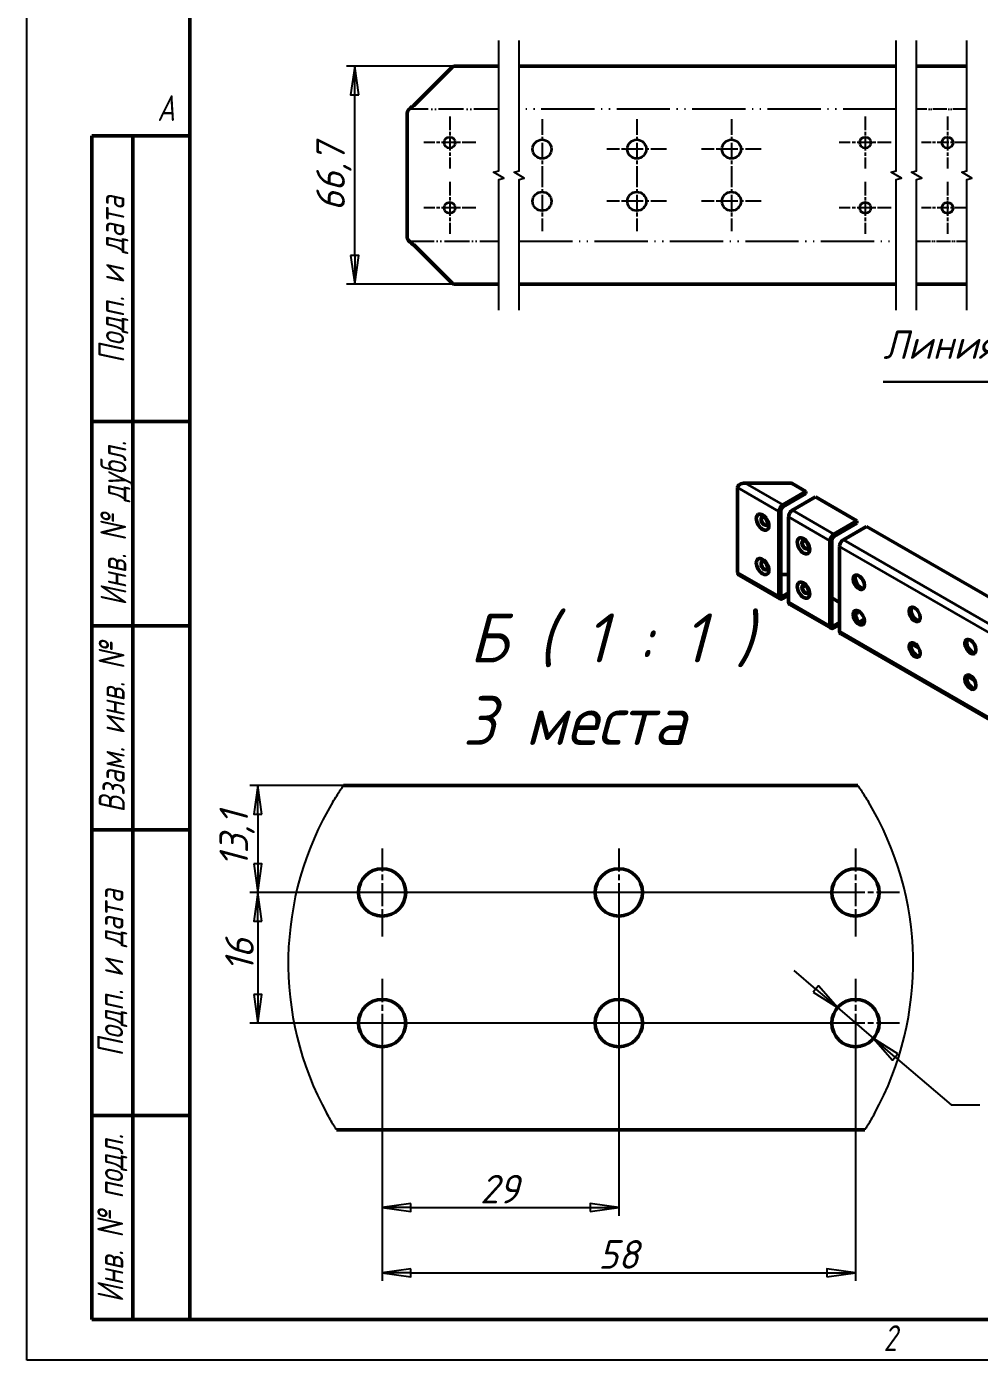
# Model space of a CAD drawing. Header units: millimetres. Extents: x 0 to 840, y 0 to 594.
# Drawn here: x 0 to 233.5, y 0 to 326.8 of the extents above; entities that cross this region are included whole.
import ezdxf
from ezdxf.enums import TextEntityAlignment as Align

# ---------------------------------------------------------------- set-up
doc = ezdxf.new("R2010")
doc.units = ezdxf.units.MM
doc.header["$LTSCALE"] = 2
doc.linetypes.add('LT_04', pattern=[0.7087, 0.4724, -0.0591, 0.1181, -0.0591])
doc.linetypes.add('LT_16', pattern=[0.68, 0.48, -0.06, 0.01, -0.06, 0.01, -0.06])
for name, color, linetype, lineweight in [('Layer_01', 7, 'Continuous', 35), ('Layer_02', 7, 'Continuous', 50), ('Layer_05', 7, 'Continuous', 50), ('Layer_06', 7, 'Continuous', 25), ('Layer_07', 7, 'Continuous', 25), ('Layer_08', 7, 'Continuous', 25), ('Layer_10', 7, 'LT_04', 25), ('Layer_11', 7, 'Continuous', 25), ('Layer_13', 7, 'Continuous', 50)]:
    doc.layers.add(name, color=color, linetype=linetype, lineweight=lineweight)
doc.styles.add('Style_02', font='ariali.ttf', dxfattribs={"width": 0.8})
doc.styles.add('Style_03', font='GOST Common Italic.ttf')
doc.styles.add('Style_06', font='GOST Common Italic.ttf', dxfattribs={"width": 0.8})
doc.styles.add('Style_08', font='GOST Common Italic.ttf')
doc.styles.add('Style_16', font='GOST Common Italic.ttf')
doc.dimstyles.new('DimStyle_02', dxfattribs={"dimscale": 2, "dimtxt": 3.5, "dimasz": 3.5, "dimexe": 1, "dimexo": 0, "dimgap": 0.5, "dimtad": 1, "dimrnd": 1e-08, "dimtxsty": 'Style_03', "dimblk": 'Filled-1', "dimcen": 2.5, "dimdle": 15, "dimclrd": 256, "dimclre": 256, "dimclrt": 256, "dimazin": 2, "dimtfac": 0.714286, "dimtdec": 3, "dimtmove": 0, "dimatfit": 3, "dimlwd": 25, "dimlwe": 25})
doc.dimstyles.new('DimStyle_06', dxfattribs={"dimscale": 2, "dimtxt": 3.5, "dimasz": 3.5, "dimexe": 1, "dimexo": 0, "dimgap": 0.5, "dimtad": 1, "dimrnd": 1e-08, "dimtxsty": 'Style_03', "dimblk": 'Filled-1', "dimcen": 2.5, "dimdle": 15, "dimclrd": 256, "dimclre": 256, "dimclrt": 256, "dimazin": 2, "dimtfac": 0.714286, "dimtdec": 3, "dimtmove": 0, "dimatfit": 3, "dimlwd": 25, "dimlwe": 25})

# ---------------------------------------------------------------- blocks, each defined once
blk = doc.blocks.new('Block_17')
at = {"layer": 'Layer_05', "lineweight": 25}
for p, q in [((0, 0), (0, 297)), ((420, 0), (0, 0))]:
    blk.add_line(p, q, dxfattribs=at)
at = {"layer": 'Layer_05'}
for p, q in [((20, 292), (20, 5)), ((20, 5), (415, 5))]:
    blk.add_line(p, q, dxfattribs=at)
at = {"layer": 'Layer_05', "char_height": 3.17, "attachment_point": 1, "style": 'Style_02'}
for s, insert, width in [('\\fGOST Common|b0|i1;\\H3.1700;A', (16, 155), 5.1335), ('\\fGOST Common|b0|i1;\\H3.1700;2', (104.99, 4.3), 5.2328)]:
    blk.add_mtext(s, dxfattribs=dict(at, insert=insert, width=width))
blk = doc.blocks.new('Block_04')
at = {"layer": 'Layer_13'}
for p, q in [((-12, 0), (-12, 145)), ((-12, 145), (0, 145)), ((-7, 145), (-7, 0)), ((-12, 110), (-7, 110)), ((-7, 110), (0, 110)), ((-12, 85), (-7, 85)), ((-7, 85), (0, 85)), ((-12, 60), (-7, 60)), ((-7, 60), (0, 60)), ((-12, 25), (-7, 25)), ((-7, 25), (0, 25)), ((0, 0), (-12, 0))]:
    blk.add_line(p, q, dxfattribs=at)
at = {"layer": 'Layer_08', "char_height": 3.17, "attachment_point": 5, "rotation": 90, "style": 'Style_02'}
for s, insert, width in [('\\fGOST Common|b0|i1;\\H3.1700;Подп. и дата', (-9.37, 127.41), 34.7679), ('\\fGOST Common|b0|i1;\\H3.1700;Инв. № дубл.', (-8.95, 97.55), 24.8438), ('\\fGOST Common|b0|i1;\\H3.1700;Взам. инв. №', (-9.58, 72.53), 24.8669), ('\\fGOST Common|b0|i1;\\H3.1700;Подп. и дата', (-9.5, 42.47), 35.1486), ('\\fGOST Common|b0|i1;\\H3.1700;Инв. № подл.', (-9.5, 12.41), 24.9618)]:
    blk.add_mtext(s, dxfattribs=dict(at, insert=insert, width=width))
at = {"layer": 'Layer_08', "style": 'Style_06', "width": 0.8}
for tag, p in [('Подп._и_дата_2_001', (-3.53, 127.51)), ('Инв._номер_дубликата_001', (-3.41, 97.47)), ('Взамен_инв._номера_001', (-3.46, 72.53)), ('Подп._и_дата_1_001', (-3.42, 42.35)), ('ИНВЕНТАРНЫЙ_НОМЕР_001', (-3.33, 12.68))]:
    blk.add_attdef(tag, text='', height=3.17, rotation=90, dxfattribs=at).set_placement(p, align=Align.MIDDLE_CENTER)
blk = doc.blocks.new('Filled-1')
at = {"color": 0}
for p, q in [((0, 0), (-1, 0.143)), ((-1, 0.143), (-1, -0.143)), ((-1, 0), (0, 0)), ((-1, -0.143), (0, 0))]:
    blk.add_line(p, q, dxfattribs=at)
at = {"color": 0, "flags": 128}
blk.add_lwpolyline([(-1, -0.143), (0, 0), (-1, 0.143), (-1, -0.143)], dxfattribs=at)
at = {"color": 0}
blk.add_solid([(-1, -0.143), (0, 0), (-1, 0.143), (-1, -0.143)], dxfattribs=at)
blk = doc.blocks.new('*D26')
at = {"layer": 'Defpoints', "color": 0, "linetype": 'Continuous'}
for p in [(77.65, 140.84), (56.65, 114.64), (203.11, 114.64)]:
    blk.add_point(p, dxfattribs=at)
at = {"layer": 'Layer_11', "linetype": 'Continuous', "lineweight": 25}
for p, q in [((77.65, 140.84), (54.65, 140.84)), ((56.65, 133.84), (56.65, 121.64)), ((203.11, 114.64), (54.65, 114.64))]:
    blk.add_line(p, q, dxfattribs=at)
at = {"layer": 'Layer_11', "linetype": 'Continuous', "lineweight": 25, "xscale": 7, "yscale": 7, "zscale": 7}
for p, rotation in [((56.65, 140.84), 90), ((56.65, 114.64), 270)]:
    blk.add_blockref('Filled-1', p, dxfattribs=dict(at, rotation=rotation))
at = {"layer": 'Layer_11', "linetype": 'Continuous', "lineweight": 25, "insert": (47.25, 120.86), "char_height": 7, "attachment_point": 1, "rotation": 90, "style": 'Style_03'}
blk.add_mtext('\\A1;13,1', dxfattribs=at)
blk = doc.blocks.new('*D27')
at = {"layer": 'Defpoints', "color": 0, "linetype": 'Continuous'}
for p in [(145.11, 114.64), (56.65, 82.64), (203.11, 82.64)]:
    blk.add_point(p, dxfattribs=at)
at = {"layer": 'Layer_11', "linetype": 'Continuous', "lineweight": 25}
for p, q in [((145.11, 114.64), (54.65, 114.64)), ((56.65, 107.64), (56.65, 89.64)), ((203.11, 82.64), (54.65, 82.64))]:
    blk.add_line(p, q, dxfattribs=at)
at = {"layer": 'Layer_11', "linetype": 'Continuous', "lineweight": 25, "xscale": 7, "yscale": 7, "zscale": 7}
for p, rotation in [((56.65, 114.64), 90), ((56.65, 82.64), 270)]:
    blk.add_blockref('Filled-1', p, dxfattribs=dict(at, rotation=rotation))
at = {"layer": 'Layer_11', "linetype": 'Continuous', "lineweight": 25, "insert": (48.65, 95.2), "char_height": 7, "attachment_point": 1, "rotation": 90, "style": 'Style_03'}
blk.add_mtext('\\A1;16', dxfattribs=at)
blk = doc.blocks.new('*D28')
at = {"layer": 'Defpoints', "color": 0, "linetype": 'Continuous'}
for p in [(145.11, 114.64), (87.11, 82.64), (145.11, 37.44)]:
    blk.add_point(p, dxfattribs=at)
at = {"layer": 'Layer_11', "linetype": 'Continuous', "lineweight": 25}
for p, q in [((145.11, 114.64), (145.11, 35.44)), ((87.11, 82.64), (87.11, 35.44)), ((94.11, 37.44), (138.11, 37.44))]:
    blk.add_line(p, q, dxfattribs=at)
at = {"layer": 'Layer_11', "linetype": 'Continuous', "lineweight": 25, "xscale": 7, "yscale": 7, "zscale": 7, "rotation": 180}
blk.add_blockref('Filled-1', (87.11, 37.44), dxfattribs=at)
at = {"layer": 'Layer_11', "linetype": 'Continuous', "lineweight": 25, "xscale": 7, "yscale": 7, "zscale": 7}
blk.add_blockref('Filled-1', (145.11, 37.44), dxfattribs=at)
at = {"layer": 'Layer_11', "linetype": 'Continuous', "lineweight": 25, "insert": (111.1, 45.44), "char_height": 7, "attachment_point": 1, "style": 'Style_03'}
blk.add_mtext('\\A1;29', dxfattribs=at)
blk = doc.blocks.new('*D29')
at = {"layer": 'Defpoints', "color": 0, "linetype": 'Continuous'}
for p in [(87.11, 82.64), (203.11, 82.64), (203.11, 21.45)]:
    blk.add_point(p, dxfattribs=at)
at = {"layer": 'Layer_11', "linetype": 'Continuous', "lineweight": 25}
for p, q in [((87.11, 82.64), (87.11, 19.45)), ((203.11, 82.64), (203.11, 19.45)), ((94.11, 21.45), (196.11, 21.45))]:
    blk.add_line(p, q, dxfattribs=at)
at = {"layer": 'Layer_11', "linetype": 'Continuous', "lineweight": 25, "xscale": 7, "yscale": 7, "zscale": 7, "rotation": 180}
blk.add_blockref('Filled-1', (87.11, 21.45), dxfattribs=at)
at = {"layer": 'Layer_11', "linetype": 'Continuous', "lineweight": 25, "xscale": 7, "yscale": 7, "zscale": 7}
blk.add_blockref('Filled-1', (203.11, 21.45), dxfattribs=at)
at = {"layer": 'Layer_11', "linetype": 'Continuous', "lineweight": 25, "insert": (140.09, 29.45), "char_height": 7, "attachment_point": 1, "style": 'Style_03'}
blk.add_mtext('\\A1;58', dxfattribs=at)
blk = doc.blocks.new('*D30')
at = {"layer": 'Defpoints', "color": 0, "linetype": 'Continuous'}
for p in [(80.38, 317.07), (104.81, 317.07), (104.81, 263.69)]:
    blk.add_point(p, dxfattribs=at)
at = {"layer": 'Layer_11', "linetype": 'Continuous', "lineweight": 25}
for p, q in [((104.81, 317.07), (78.38, 317.07)), ((80.38, 270.69), (80.38, 310.07)), ((104.81, 263.69), (78.38, 263.69))]:
    blk.add_line(p, q, dxfattribs=at)
at = {"layer": 'Layer_11', "linetype": 'Continuous', "lineweight": 25, "xscale": 7, "yscale": 7, "zscale": 7}
for p, rotation in [((80.38, 317.07), 90), ((80.38, 263.69), 270)]:
    blk.add_blockref('Filled-1', p, dxfattribs=dict(at, rotation=rotation))
at = {"layer": 'Layer_11', "linetype": 'Continuous', "lineweight": 25, "insert": (70.98, 281.56), "char_height": 7, "attachment_point": 1, "rotation": 90, "style": 'Style_03'}
blk.add_mtext('\\A1;66,7', dxfattribs=at)
blk = doc.blocks.new('Block_10')
at = {"layer": 'Layer_13', "lineweight": 30}
blk.add_line((0, 0), (-8.198, 0), dxfattribs=at)
at = {"layer": 'Layer_08', "style": 'Style_08'}
blk.add_text('Линия сгиба', height=1, dxfattribs=at).set_placement((-8.198, 0.5), align=Align.BOTTOM_LEFT)
blk = doc.blocks.new('*D34')
at = {"layer": 'Defpoints', "color": 0, "linetype": 'Continuous'}
for p in [(198.7, 86.41), (207.52, 78.87)]:
    blk.add_point(p, dxfattribs=at)
at = {"layer": 'Layer_11', "linetype": 'Continuous', "lineweight": 25}
for p, q in [((193.38, 90.96), (188.06, 95.51)), ((198.7, 86.41), (207.52, 78.87)), ((212.84, 74.32), (226.57, 62.59)), ((226.57, 62.59), (233.57, 62.59))]:
    blk.add_line(p, q, dxfattribs=at)
at = {"layer": 'Layer_11', "linetype": 'Continuous', "lineweight": 25, "xscale": 7, "yscale": 7, "zscale": 7}
for p, rotation in [((198.7, 86.41), 319.4709486587196), ((207.52, 78.87), 139.4709486587195)]:
    blk.add_blockref('Filled-1', p, dxfattribs=dict(at, rotation=rotation))
at = {"layer": 'Layer_11', "linetype": 'Continuous', "lineweight": 25, "insert": (234.57, 72.66), "char_height": 7, "attachment_point": 1, "style": 'Style_03'}
blk.add_mtext('\\A1;\\fGOST Common|b0|i1;\ue90d5,8\\P\\fGOST Common|b0|i1;6 отв.', dxfattribs=at)

msp = doc.modelspace()

# ---------------------------------------------------------------- linework, layer by layer
at = {"layer": 'Layer_01'}
for p, q in [((184.3664, 207.9979), (174.2098, 213.8619)), ((176.0954, 214.9505), (185.3092, 209.6309)), ((196.8646, 200.7821), (186.7235, 206.6371)), ((187.6663, 208.2701), (197.8074, 202.4151)), ((251.74, 169.0998), (199.2216, 199.4213)), ((200.1644, 201.0543), (252.6828, 170.7328)), ((174.2098, 193.0684), (184.3664, 187.2045)), ((184.8378, 187.4766), (185.3092, 187.2045)), ((186.7235, 185.8437), (196.8646, 179.9887)), ((197.336, 180.2608), (197.8074, 179.9887)), ((199.2216, 178.6278), (251.74, 148.3063))]:
    msp.add_line(p, q, dxfattribs=at)
at = {"layer": 'Layer_02'}
for p, q in [((104.8059, 317.071), (115.6861, 317.071)), ((120.6861, 317.071), (213.1017, 317.071)), ((218.1017, 317.071), (230.3971, 317.071)), ((104.2402, 316.8366), (94.8745, 307.471)), ((93.2745, 275.1014), (93.2745, 305.6614)), ((94.8745, 273.2918), (104.2402, 263.9262)), ((115.6861, 263.6918), (104.8059, 263.6918)), ((213.1017, 263.6918), (120.6861, 263.6918)), ((230.3971, 263.6918), (218.1017, 263.6918)), ((174.2098, 193.0684), (174.2098, 213.8619)), ((187.1329, 214.9505), (176.0954, 214.9505)), ((190.9661, 212.8969), (185.3092, 209.6309)), ((187.6043, 214.8378), (190.9661, 212.8969)), ((190.9661, 212.3526), (190.9661, 212.8969)), ((185.3092, 209.0866), (190.9661, 212.3526)), ((187.6663, 208.2701), (193.3231, 211.5361)), ((193.3231, 211.5361), (203.4643, 205.6811)), ((184.3664, 207.9979), (184.3664, 187.2045)), ((184.8378, 187.4766), (184.8378, 208.2701)), ((186.7235, 185.8437), (186.7235, 206.6371)), ((203.4643, 205.6811), (197.8074, 202.4151)), ((197.8074, 201.8708), (203.4643, 205.1367)), ((200.1644, 201.0543), (205.8213, 204.3203)), ((203.4643, 205.1367), (203.4643, 205.6811)), ((205.8213, 204.3203), (258.3397, 173.9988)), ((196.8646, 200.7821), (196.8646, 179.9887)), ((197.336, 180.2608), (197.336, 201.0543)), ((199.2216, 178.6278), (199.2216, 199.4213)), ((174.762, 192.2986), (184.6426, 186.5941)), ((186.7235, 192.5241), (184.8378, 192.5241)), ((190.0362, 189.3893), (190.8215, 189.8427)), ((186.7235, 188.021), (185.3092, 187.2045)), ((185.3092, 186.6601), (186.7235, 187.4766)), ((191.3072, 187.9458), (191.4361, 188.0202)), ((199.2216, 185.7041), (197.336, 186.7928)), ((186.9996, 185.2333), (197.1408, 179.3783)), ((203.4643, 183.2546), (203.0348, 183.0067)), ((203.4643, 183.2546), (203.1023, 183.4636)), ((203.4643, 182.7103), (203.4643, 183.2546)), ((199.2216, 180.8052), (197.8074, 179.9887)), ((197.8074, 179.4443), (199.2216, 180.2608)), ((203.0986, 182.4992), (203.4643, 182.7103)), ((204.0707, 180.8831), (205.2568, 181.5679)), ((199.4978, 178.0175), (252.0162, 147.696)), ((218.634, 174.4964), (216.7731, 175.5708)), ((232.3048, 166.6036), (230.4438, 167.678)), ((77.6483, 140.8419), (203.6887, 140.8419)), ((205.3864, 56.4419), (75.9505, 56.4419))]:
    msp.add_line(p, q, dxfattribs=at)
at = {"layer": 'Layer_02', "lineweight": 35}
for centre, radius in [((103.6745, 298.3814), 1.36), ((126.301, 296.7814), 2.32), ((149.501, 296.7814), 2.32), ((172.701, 296.7814), 2.32), ((205.501, 298.3814), 1.36), ((225.65, 298.3814), 1.36), ((126.301, 283.9814), 2.32), ((149.501, 283.9814), 2.32), ((172.701, 283.9814), 2.32), ((103.6745, 282.3814), 1.36), ((205.501, 282.3814), 1.36), ((225.65, 282.3814), 1.36)]:
    msp.add_circle(centre, radius, dxfattribs=at)
at = {"layer": 'Layer_02'}
for centre in [(87.1129, 114.6419), (145.1129, 114.6419), (203.1129, 114.6419), (87.1129, 82.6419), (145.1129, 82.6419), (203.1129, 82.6419)]:
    msp.add_circle(centre, 5.8, dxfattribs=at)
for centre, start, end in [((104.8059, 316.271), 90, 135), ((104.8059, 264.4918), 225, 270)]:
    msp.add_arc(centre, 0.8, start, end, dxfattribs=at)
for centre, major_axis, start_param, end_param in [((176.0954, 213.8619), (-1.8856, 0), 4.71238898, 6.28318531), ((187.1329, 214.5656), (0.6667, 0), 0.78539816, 1.57079633), ((185.3092, 208.5423), (-0.6667, -1.1547), 3.92699082, 5.49778714), ((180.8094, 205.6425), (-0.5667, 0.9815), 0.04373272, 3.09785993), ((185.3092, 208.5423), (0.3333, 0.5774), 0.78539816, 2.35619449), ((187.6663, 207.1814), (0.6667, 1.1547), 0.78539816, 2.35619449), ((190.8368, 199.8531), (-0.5667, 0.9815), 0.04373272, 3.09785993), ((197.8074, 201.3264), (-0.6667, -1.1547), 3.92699082, 5.49778714), ((197.8074, 201.3264), (0.3333, 0.5774), 0.78539816, 2.35619449), ((200.1644, 199.9656), (0.6667, 1.1547), 0.78539816, 2.35619449), ((176.0954, 193.0684), (-1.8856, 0), 0, 0.78539816), ((180.8094, 194.7559), (-0.5667, 0.9815), 0.04373272, 3.09785993), ((190.8368, 188.9665), (-0.5667, 0.9815), 0.04373272, 3.09785993), ((204.4019, 190.9327), (-0.9667, 1.6743), 0.24631302, 2.89527963), ((185.3092, 187.7488), (-0.6667, -1.1547), 5.49778714, 7.06858347), ((185.3092, 187.7488), (-0.3333, -0.5774), 5.49778714, 7.06858347), ((187.6663, 186.388), (-0.6667, -1.1547), 5.49778714, 6.28318531), ((204.4019, 182.2234), (-0.9667, 1.6743), 0.24631302, 2.89527963), ((218.0726, 183.0399), (-0.9667, 1.6743), 0.24631302, 2.89527963), ((197.8074, 180.533), (-0.6667, -1.1547), 5.49778714, 7.06858347), ((197.8074, 180.533), (-0.3333, -0.5774), 5.49778714, 7.06858347), ((200.1644, 179.1722), (-0.6667, -1.1547), 5.49778714, 6.28318531), ((231.7434, 175.1471), (-0.9667, 1.6743), 0.24631302, 2.89527963), ((218.0726, 174.3306), (-0.9667, 1.6743), 0.24631302, 2.89527963), ((231.7434, 166.4378), (-0.9667, 1.6743), 0.24631302, 2.89527963)]:
    msp.add_ellipse(centre, major_axis=major_axis, ratio=0.57735027, start_param=start_param, end_param=end_param, dxfattribs=at)
for centre, major_axis in [((180.338, 205.3703), (-1.0833, 1.8764)), ((180.7599, 205.6139), (0.5667, -0.9815)), ((190.3654, 199.581), (-1.0833, 1.8764)), ((190.7873, 199.8245), (0.5667, -0.9815)), ((180.338, 194.4837), (-1.0833, 1.8764)), ((180.7599, 194.7273), (0.5667, -0.9815)), ((190.3654, 188.6944), (-1.0833, 1.8764)), ((190.7873, 188.9379), (0.5667, -0.9815)), ((203.9305, 190.6605), (0.9667, -1.6743)), ((203.9305, 181.9512), (-0.9667, 1.6743)), ((217.6012, 182.7677), (-0.9667, 1.6743)), ((231.272, 174.8749), (0.9667, -1.6743)), ((217.6012, 174.0584), (0.9667, -1.6743)), ((231.272, 166.1656), (-0.9667, 1.6743))]:
    msp.add_ellipse(centre, major_axis=major_axis, ratio=0.57735027, dxfattribs=at)
for points, knots in [([(94.4745, 307.1799), (93.8554, 306.7195), (93.3619, 306.2591), (93.2859, 305.7986), (93.2783, 305.7529), (93.2745, 305.7071), (93.2745, 305.6614)], [-1.31811607, -1.31811607, -1.31811607, -1.31811607, -0.11914271, -0.11914271, -0.11914271, 0, 0, 0, 0]), ([(93.2745, 275.1014), (93.2745, 274.641), (93.6975, 274.1806), (94.2932, 273.7202), (94.3524, 273.6744), (94.413, 273.6287), (94.4745, 273.5829)], [0, 0, 0, 0, 1.19897336, 1.19897336, 1.19897336, 1.31811607, 1.31811607, 1.31811607, 1.31811607])]:
    msp.add_open_spline(points, degree=3, knots=knots, dxfattribs=at)
for points in [[(94.8745, 307.471), (94.7398, 307.3739), (94.605, 307.2769), (94.4745, 307.1799)], [(94.4745, 273.5829), (94.605, 273.4859), (94.7398, 273.3889), (94.8745, 273.2918)]]:
    msp.add_open_spline(points, degree=3, dxfattribs=at)
at = {"layer": 'Layer_06', "flags": 128}
for points in [[(115.6861, 257.3418), (115.6861, 289.3248), (116.9361, 289.6597), (114.4361, 291.1031), (115.6861, 291.438), (115.6861, 323.421)], [(120.6861, 257.3418), (120.6861, 289.3248), (121.9361, 289.6597), (119.4361, 291.1031), (120.6861, 291.438), (120.6861, 323.421)], [(213.1017, 257.3418), (213.1017, 289.3248), (214.3517, 289.6597), (211.8517, 291.1031), (213.1017, 291.438), (213.1017, 323.421)], [(218.1017, 257.3418), (218.1017, 289.3248), (219.3517, 289.6597), (216.8517, 291.1031), (218.1017, 291.438), (218.1017, 323.421)], [(230.3971, 257.3418), (230.3971, 289.3248), (231.6471, 289.6597), (229.1471, 291.1031), (230.3971, 291.438), (230.3971, 323.421)]]:
    msp.add_lwpolyline(points, dxfattribs=at)
at = {"layer": 'Layer_06'}
for start, end in [(148.956357, 208.824687), (331.175313, 31.043643)]:
    msp.add_arc((140.6685, 97.3571), 76.5668, start, end, dxfattribs=at)
for points, knots in [([(75.068, 136.8419), (75.3648, 137.335), (75.6906, 137.8624), (76.314, 138.8457), (76.6115, 139.3018), (77.0788, 140.0067), (77.2868, 140.314), (77.5721, 140.732), (77.6483, 140.8419), (77.6483, 140.8419)], [-0.330277892, -0.330277892, -0.330277892, -0.330277892, -0.243944769, -0.243944769, -0.157611645, -0.157611645, -0.078805823, -0.078805823, 0, 0, 0, 0]), ([(203.6887, 140.8419), (203.6887, 140.8419), (203.7649, 140.732), (204.0502, 140.314), (204.2582, 140.0067), (204.7255, 139.3018), (205.023, 138.8457), (205.6464, 137.8624), (205.9722, 137.335), (206.269, 136.8419)], [0, 0, 0, 0, 0.078805823, 0.078805823, 0.157611645, 0.157611645, 0.243944769, 0.243944769, 0.330277892, 0.330277892, 0.330277892, 0.330277892]), ([(75.9505, 56.4419), (75.9505, 56.4419), (75.8816, 56.5503), (75.6211, 56.9669), (75.4304, 57.2745), (75.0019, 57.9801), (74.73, 58.4354), (74.1592, 59.419), (73.8605, 59.9475), (73.5884, 60.4419)], [0, 0, 0, 0, 0.07825917, 0.07825917, 0.15651834, 0.15651834, 0.241164548, 0.241164548, 0.325810757, 0.325810757, 0.325810757, 0.325810757]), ([(207.7486, 60.4419), (207.4765, 59.9475), (207.1778, 59.419), (206.607, 58.4354), (206.3351, 57.9801), (205.9066, 57.2745), (205.7159, 56.9669), (205.4553, 56.5503), (205.3864, 56.4419), (205.3864, 56.4419)], [-0.325810757, -0.325810757, -0.325810757, -0.325810757, -0.241164548, -0.241164548, -0.15651834, -0.15651834, -0.07825917, -0.07825917, 0, 0, 0, 0])]:
    msp.add_open_spline(points, degree=3, knots=knots, dxfattribs=at)
at = {"layer": 'Layer_07', "linetype": 'LT_04', "ltscale": 3.533041}
for p, q in [((103.6745, 304.7414), (103.6745, 292.0214)), ((205.501, 304.7414), (205.501, 292.0214)), ((225.65, 304.7414), (225.65, 292.0214)), ((110.0345, 298.3814), (97.3145, 298.3814)), ((211.861, 298.3814), (199.141, 298.3814)), ((103.6745, 288.7414), (103.6745, 276.0214)), ((205.501, 288.7414), (205.501, 276.0214)), ((225.65, 288.7414), (225.65, 276.0214)), ((110.0345, 282.3814), (97.3145, 282.3814)), ((211.861, 282.3814), (199.141, 282.3814))]:
    msp.add_line(p, q, dxfattribs=at)
at = {"layer": 'Layer_07', "linetype": 'LT_04', "ltscale": 4.066345}
for p, q in [((126.301, 304.1014), (126.301, 289.4614)), ((149.501, 304.1014), (149.501, 289.4614)), ((172.701, 304.1014), (172.701, 289.4614)), ((156.821, 296.7814), (142.181, 296.7814)), ((180.021, 296.7814), (165.381, 296.7814)), ((126.301, 291.3014), (126.301, 276.6614)), ((149.501, 291.3014), (149.501, 276.6614)), ((172.701, 291.3014), (172.701, 276.6614)), ((156.821, 283.9814), (142.181, 283.9814)), ((180.021, 283.9814), (165.381, 283.9814))]:
    msp.add_line(p, q, dxfattribs=at)
at = {"layer": 'Layer_07', "linetype": 'LT_04', "ltscale": 3.085044}
for p, q in [((230.3971, 298.3814), (219.29, 298.3814)), ((230.3971, 282.3814), (219.29, 282.3814))]:
    msp.add_line(p, q, dxfattribs=at)
at = {"layer": 'Layer_07', "linetype": 'LT_04', "ltscale": 5.999573}
for p, q in [((87.1129, 125.4419), (87.1129, 103.8419)), ((145.1129, 125.4419), (145.1129, 103.8419)), ((203.1129, 125.4419), (203.1129, 103.8419)), ((97.9129, 114.6419), (76.3129, 114.6419)), ((155.9129, 114.6419), (134.3129, 114.6419)), ((213.9129, 114.6419), (192.3129, 114.6419)), ((87.1129, 93.4419), (87.1129, 71.8419)), ((203.1129, 93.4419), (203.1129, 71.8419)), ((97.9129, 82.6419), (76.3129, 82.6419)), ((213.9129, 82.6419), (192.3129, 82.6419))]:
    msp.add_line(p, q, dxfattribs=at)
at = {"layer": 'Layer_10', "linetype": 'LT_16', "ltscale": 6.352087}
for p, q in [((115.6861, 306.5662), (93.7432, 306.5662)), ((93.7432, 274.1966), (115.6861, 274.1966))]:
    msp.add_line(p, q, dxfattribs=at)
at = {"layer": 'Layer_10', "linetype": 'LT_16', "ltscale": 13.590516}
for p, q in [((213.1017, 306.5662), (120.6861, 306.5662)), ((120.6861, 274.1966), (213.1017, 274.1966))]:
    msp.add_line(p, q, dxfattribs=at)
at = {"layer": 'Layer_10', "linetype": 'LT_16', "ltscale": 3.559253}
for p, q in [((230.3971, 306.5662), (218.1017, 306.5662)), ((218.1017, 274.1966), (230.3971, 274.1966))]:
    msp.add_line(p, q, dxfattribs=at)

# ---------------------------------------------------------------- block references
for name, p, xscale, yscale, zscale in [('Block_17', (0, 0), 2, 2, 2), ('Block_04', (40, 10), 2, 2, 2), ('Block_10', (267.2901, 239.772), 6.99999988079071, 6.99999988079071, 6.99999988079071)]:
    msp.add_blockref(name, p, dxfattribs=dict(xscale=xscale, yscale=yscale, zscale=zscale))

# ---------------------------------------------------------------- texts
at = {"layer": 'Layer_08', "char_height": 12, "attachment_point": 7, "style": 'Style_16'}
for s, insert in [('Б ( 1 : 1 )', (108.5113, 169.8171)), ('3 места', (106.8461, 150.7904))]:
    msp.add_mtext(s, dxfattribs=dict(at, insert=insert))

# ---------------------------------------------------------------- dimensions: what is measured, and where the dimension line sits
at = {"layer": 'Layer_11', "linetype": 'Continuous', "lineweight": 25}
for base, p1, p2, angle, override, picture, middle in [((80.3824, 317.071), (104.8059, 263.6918), (104.8059, 317.071), 90, {"dimgap": 0.5, "dimdec": 1, "dimlfac": 1.25, "dimtol": 0, "dimlim": 0, "dimtp": 0, "dimtm": 0, "dimtdec": 1, "dimtofl": 0, "dimatfit": 1}, '*D30', (80.3824, 290.3814)), ((56.6478, 114.6419), (77.6483, 140.8419), (203.1129, 114.6419), 90, {"dimgap": 0.5, "dimdec": 2, "dimlfac": 0.5, "dimtol": 0, "dimlim": 0, "dimtp": 0, "dimtm": 0, "dimtdec": 3, "dimtofl": 0, "dimatfit": 1}, '*D26', (56.6478, 127.7419)), ((56.6478, 82.6419), (145.1129, 114.6419), (203.1129, 82.6419), 90, {"dimgap": 0.5, "dimdec": 2, "dimlfac": 0.5, "dimtol": 0, "dimlim": 0, "dimtp": 0, "dimtm": 0, "dimtdec": 3, "dimtofl": 0, "dimatfit": 1}, '*D27', (56.6478, 98.6419)), ((145.1129, 37.4414), (87.1129, 82.6419), (145.1129, 114.6419), 180, {"dimgap": 0.5, "dimdec": 2, "dimlfac": 0.5, "dimtol": 0, "dimlim": 0, "dimtp": 0, "dimtm": 0, "dimtdec": 3, "dimtofl": 0, "dimatfit": 1}, '*D28', (116.1129, 37.4414)), ((203.1129, 21.4493), (87.1129, 82.6419), (203.1129, 82.6419), 180, {"dimgap": 0.5, "dimdec": 2, "dimlfac": 0.5, "dimtol": 0, "dimlim": 0, "dimtp": 0, "dimtm": 0, "dimtdec": 3, "dimtofl": 0, "dimatfit": 1}, '*D29', (145.1129, 21.4493))]:
    dim = msp.add_linear_dim(base=base, p1=p1, p2=p2, angle=angle, dimstyle='DimStyle_06', override=override, dxfattribs=at)
    dim.commit()
    dim.dimension.update_dxf_attribs({"geometry": picture, "text_midpoint": middle, "dimtype": 160})
dim = msp.add_diameter_dim_2p(p1=(198.7045, 86.4109), p2=(207.5214, 78.8729), text='\\fGOST Common|b0|i1;\ue90d5,8\\P\\fGOST Common|b0|i1;6 отв.', dimstyle='DimStyle_02', override={"dimgap": 0.5, "dimtad": 0, "dimtih": 1, "dimtoh": 1, "dimdec": 2, "dimlfac": 0.5, "dimtol": 0, "dimlim": 0, "dimtp": 0, "dimtm": 0, "dimtdec": 3, "dimatfit": 2, "dimtvp": 0}, dxfattribs=at)
dim.commit()
dim.dimension.update_dxf_attribs({"geometry": '*D34', "text_midpoint": (246.9575, 62.5897), "dimtype": 163})

doc.saveas('drawing.dxf')
